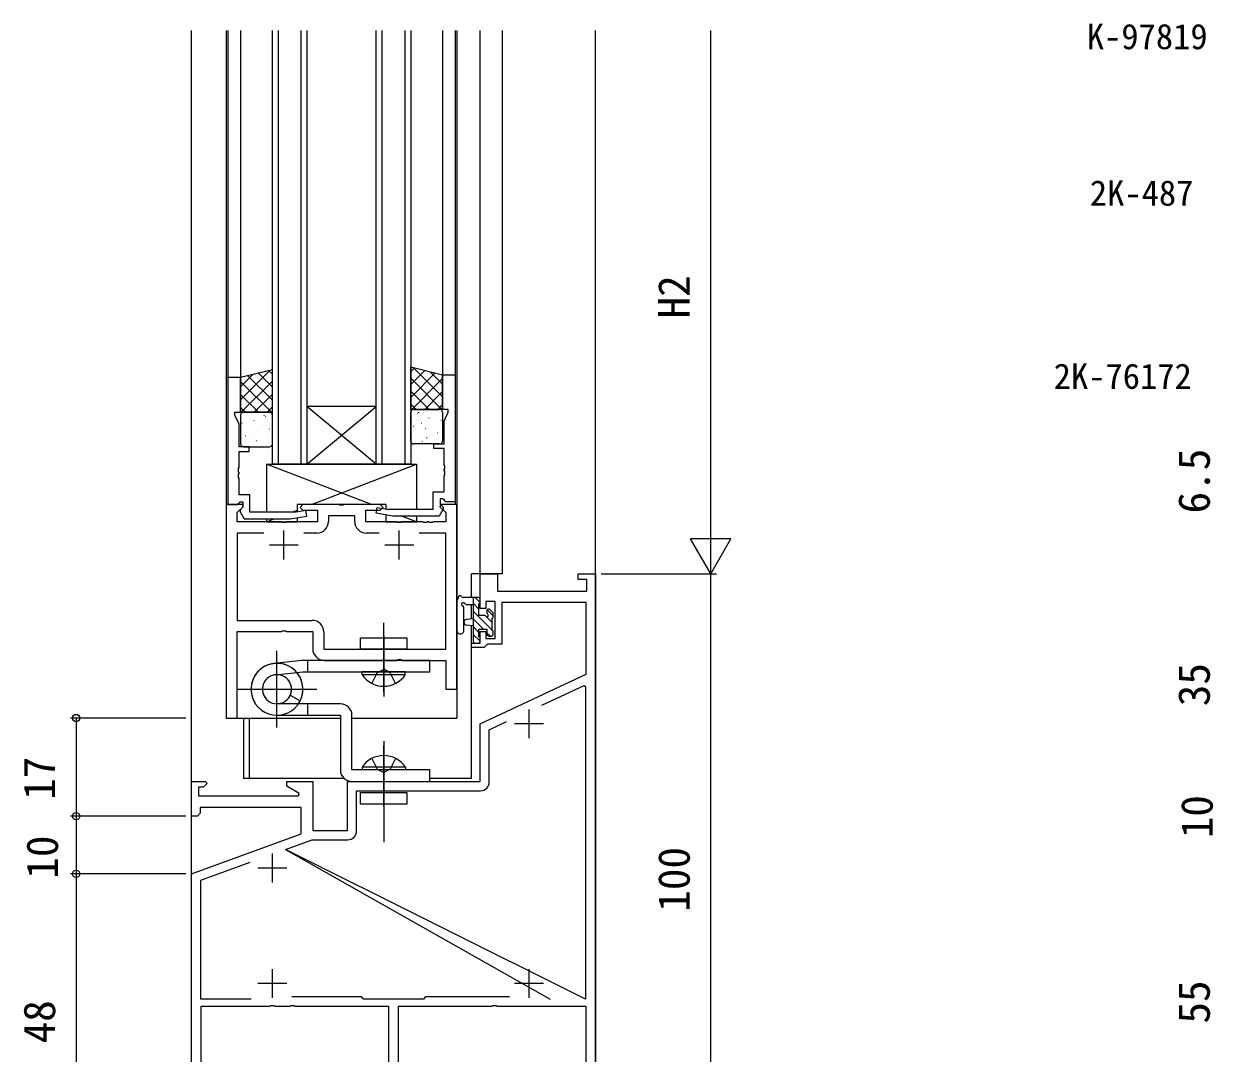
# Model space of a CAD drawing. Units: millimetres, scale not verified. Extents: x -437 to 438, y -681 to 679.
# Drawn here: x 20 to 226.1, y -392.4 to -214 of the extents above; entities that cross this region are included whole.
import ezdxf
from ezdxf.enums import TextEntityAlignment as Align

# ---------------------------------------------------------------- set-up
doc = ezdxf.new("R2010")
doc.units = ezdxf.units.MM
doc.header["$LTSCALE"] = 4
for name, color, linetype in [('0-2_YKK_11', 7, 'Continuous'), ('0-4_YKK_13', 4, 'Continuous'), ('0-5_YKK_D', 6, 'Continuous')]:
    doc.layers.add(name, color=color, linetype=linetype)
doc.layers.add('0-3_YKK_12', color=2, linetype='Continuous', lineweight=18)
doc.styles.add('ＭＳ ゴシック', font='')
doc.styles.get('ＭＳ ゴシック').set_extended_font_data('MS Gothic')

msp = doc.modelspace()

# ---------------------------------------------------------------- linework, layer by layer
at = {"layer": '0-2_YKK_11'}
for p, q in [((65.047, -306.797), (65.047, -301.797)), ((70.777, -302.227), (68.508, -302.227)), ((81.585, -302.227), (79.317, -302.227)), ((85.047, -306.797), (85.047, -301.797)), ((62.547, -304.297), (67.547, -304.297)), ((82.547, -304.297), (87.547, -304.297)), ((107.547, -337.797), (107.547, -332.797)), ((110.047, -335.297), (105.047, -335.297)), ((63.047, -362.797), (63.047, -357.797)), ((65.547, -360.297), (60.547, -360.297)), ((63.047, -382.797), (63.047, -377.797)), ((107.547, -382.797), (107.547, -377.797)), ((65.547, -380.297), (60.547, -380.297)), ((110.047, -380.297), (105.047, -380.297))]:
    msp.add_line(p, q, dxfattribs=at)
for points in [[(55.347, -275.297), (55.347, -297.297), (56.977, -297.297), (57.277, -296.997), (57.477, -296.797), (57.947, -296.797), (57.947, -297.747), (57.447, -298.247), (57.447, -298.584), (58.147, -299.797), (66.155, -299.797), (69.033, -299.289), (68.86, -298.304), (67.201, -298.597), (59.147, -298.597), (59.147, -295.597), (57.277, -295.597), (57.277, -292.805), (57.157, -292.621), (57.157, -292.072), (57.277, -291.888), (57.277, -291.805), (57.157, -291.621), (57.157, -291.072), (57.277, -290.888), (57.277, -288.097), (59.047, -288.097), (59.047, -287.297), (57.277, -287.297), (57.277, -283.362), (56.547, -281.797), (56.547, -281.297), (57.547, -281.297), (57.547, -275.297)], [(94.747, -274.797), (94.747, -296.797), (93.117, -296.797), (92.817, -296.497), (92.617, -296.297), (92.147, -296.297), (92.147, -297.247), (92.647, -297.747), (92.647, -298.084), (91.947, -299.297), (83.938, -299.297), (81.06, -298.789), (81.233, -297.804), (82.892, -298.097), (90.947, -298.097), (90.947, -295.097), (92.817, -295.097), (92.817, -292.305), (92.937, -292.121), (92.937, -291.572), (92.817, -291.388), (92.817, -291.305), (92.937, -291.121), (92.937, -290.572), (92.817, -290.388), (92.817, -287.597), (91.047, -287.597), (91.047, -286.797), (92.817, -286.797), (92.817, -282.862), (93.547, -281.297), (93.547, -280.797), (92.547, -280.797), (92.547, -274.797)]]:
    msp.add_lwpolyline(points, close=True, dxfattribs=at)
for points in [[(55.047, -297.297), (55.047, -334.297), (56.977, -334.297), (56.977, -319.297), (64.588, -319.297), (64.772, -319.177), (65.322, -319.177), (65.505, -319.297), (70.047, -319.297), (70.047, -322.297)], [(65.505, -300.297), (65.322, -300.417), (64.772, -300.417), (64.588, -300.297), (56.977, -300.297), (56.977, -298.691), (58, -297.667), (57.847, -297.297), (55.047, -297.297)], [(72.047, -324.297), (84.588, -324.297), (84.772, -324.177), (85.322, -324.177), (85.505, -324.297), (93.117, -324.297), (93.117, -329.297), (95.047, -329.297), (95.047, -297.297), (92.246, -297.297), (92.093, -297.667), (93.117, -298.691), (93.117, -300.297), (91.005, -300.297), (90.822, -300.417), (90.272, -300.417), (90.088, -300.297), (90.005, -300.297), (89.822, -300.417), (89.272, -300.417), (89.088, -300.297), (85.505, -300.297), (85.322, -300.417), (84.772, -300.417), (84.588, -300.297), (79.247, -300.297), (79.247, -298.297), (81.747, -298.297), (82.247, -297.797), (81.747, -297.297), (75.505, -297.297), (75.322, -297.417), (74.772, -297.417), (74.588, -297.297), (68.347, -297.297), (67.847, -297.797), (68.347, -298.297), (70.847, -298.297), (70.847, -300.297), (65.505, -300.297)], [(77.317, -300.227), (77.317, -299.227), (72.777, -299.227), (72.777, -300.227)], [(61.585, -302.227), (56.977, -302.227), (56.977, -317.367), (69.977, -317.367)], [(71.977, -319.367), (71.977, -322.367), (93.117, -322.367), (93.117, -302.227), (88.508, -302.227)], [(65.547, -345.297), (70.047, -345.297), (70.047, -353.797), (76.047, -353.797), (76.047, -345.297), (99.047, -345.297), (99.047, -335.297), (117.447, -326.716), (117.447, -314.297), (102.847, -314.297), (102.847, -321.497), (100.347, -321.497), (100.047, -321.797), (99.747, -322.097), (97.547, -322.097), (97.547, -321.297), (99.047, -321.297), (99.047, -319.297), (100.047, -319.297), (100.047, -320.497), (101.647, -320.497), (101.647, -314.097), (100.047, -314.097), (100.047, -315.297), (99.047, -315.297), (99.047, -309.297), (102.047, -309.297), (102.047, -312.297), (117.547, -312.297), (117.547, -310.297), (116.047, -310.297), (116.047, -309.297), (119.047, -309.297)], [(119.047, -309.297), (119.047, -409.297)], [(109.773, -332.06), (117.069, -328.658), (117.347, -328.835), (117.347, -382.997), (65.342, -357.068), (111.23, -382.997)], [(100.647, -345.397), (100.647, -336.316), (103.636, -334.922)], [(49.047, -409.297), (49.047, -361.297), (68.047, -354.381), (68.047, -349.797), (50.547, -349.797), (50.547, -350.797), (50.047, -351.297), (49.047, -351.297), (49.047, -345.297), (51.522, -345.297), (51.683, -345.684), (51.071, -346.297), (50.247, -346.297), (50.247, -347.797), (67.591, -347.797), (67.712, -347.347), (65.547, -346.097), (65.547, -345.297)], [(77.647, -353.897), (77.647, -346.897), (99.147, -346.897)], [(65.342, -357.068), (69.935, -355.397), (76.147, -355.397)], [(59.363, -382.997), (50.647, -382.997), (50.647, -362.417), (59.213, -359.299)], [(104.148, -382.597), (89.647, -382.597), (89.447, -382.797), (89.247, -382.997), (78.847, -382.997), (78.647, -382.797), (78.447, -382.597), (66.445, -382.597)], [(83.247, -409.297), (83.247, -384.297), (67.005, -384.297), (66.822, -384.177), (66.272, -384.177), (66.088, -384.297), (63.505, -384.297), (63.322, -384.177), (62.772, -384.177), (62.588, -384.297), (50.647, -384.297), (50.647, -409.297)], [(117.447, -409.297), (117.447, -384.297), (102.005, -384.297), (101.822, -384.177), (101.272, -384.177), (101.088, -384.297), (84.847, -384.297), (84.847, -409.297)]]:
    msp.add_lwpolyline(points, dxfattribs=at)
for centre, radius, start, end in [((70.777, -300.227), 2, 270.00001, 359.99999), ((79.317, -300.227), 2, 180.00001, 269.99999), ((69.977, -319.367), 2, 0.00001, 89.99999), ((72.047, -322.297), 2, 180.00001, 269.99999), ((99.147, -345.397), 1.5, 270.00001, 359.99999), ((76.147, -353.897), 1.5, 270.00001, 359.99999)]:
    msp.add_arc(centre, radius, start, end, dxfattribs=at)
at = {"layer": '0-3_YKK_12'}
for p, q in [((49.047, -521.3), (49.047, -215.14)), ((55.047, -215.14), (55.047, -334.297)), ((55.347, -215.14), (55.347, -297.297)), ((57.547, -215.14), (57.547, -275.486)), ((64.047, -215.14), (64.047, -290.292)), ((68.047, -290.292), (68.047, -215.14)), ((69.047, -215.14), (69.047, -290.292)), ((81.047, -290.292), (81.047, -215.14)), ((82.047, -215.14), (82.047, -290.292)), ((86.047, -290.292), (86.047, -215.14)), ((87.047, -215.14), (87.047, -290.292)), ((92.547, -215.14), (92.547, -275.474)), ((94.747, -215.14), (94.747, -297.297)), ((95.047, -215.14), (95.047, -334.297)), ((99.047, -309.297), (99.047, -215.14)), ((102.947, -309.297), (102.947, -215.14)), ((119.047, -521.3), (119.047, -215.14)), ((81.047, -280.297), (69.047, -280.297)), ((81.047, -290.297), (69.047, -280.297)), ((69.047, -290.297), (81.047, -280.297)), ((81.047, -290.297), (69.047, -290.297)), ((87.047, -290.297), (81.047, -290.297)), ((57.547, -298.122), (57.547, -298.146)), ((102.947, -309.297), (97.547, -309.297)), ((97.547, -313.397), (97.547, -309.297)), ((97.547, -317.123), (97.547, -314.597)), ((97.547, -344.797), (97.547, -318.27)), ((55.047, -334.297), (74.847, -334.297)), ((58.047, -334.297), (58.047, -344.797)), ((59.047, -334.297), (59.047, -344.797)), ((76.851, -334.297), (95.045, -334.297)), ((75.524, -344.797), (58.047, -344.797)), ((97.547, -344.797), (90.347, -344.797))]:
    msp.add_line(p, q, dxfattribs=at)
msp.add_lwpolyline([(69.047, -290.297), (63.047, -290.297), (63.047, -215.14)], dxfattribs=at)
at = {"layer": '0-4_YKK_13'}
for p, q in [((62.64, -274.056), (57.547, -279.15)), ((62.428, -274.108), (63.047, -274.727)), ((87.666, -273.608), (87.047, -274.227)), ((89.471, -274.048), (87.047, -276.472)), ((87.453, -273.556), (92.547, -278.65)), ((59.672, -274.779), (57.547, -276.905)), ((57.547, -275.962), (62.881, -281.297)), ((63.047, -275.895), (57.645, -281.297)), ((58.817, -274.987), (63.047, -279.217)), ((60.622, -274.548), (63.047, -276.972)), ((91.276, -274.487), (87.047, -278.717)), ((87.047, -275.395), (92.448, -280.797)), ((92.547, -275.462), (87.212, -280.797)), ((90.421, -274.279), (92.547, -276.405)), ((57.547, -278.207), (60.636, -281.297)), ((63.047, -278.14), (59.89, -281.297)), ((87.047, -277.64), (90.203, -280.797)), ((92.547, -277.707), (89.457, -280.797)), ((87.047, -279.885), (87.958, -280.797)), ((92.547, -279.952), (91.702, -280.797)), ((57.547, -280.452), (58.391, -281.297)), ((57.547, -281.797), (57.547, -286.797)), ((62.547, -281.297), (58.047, -281.297)), ((59.226, -281.513), (59.219, -281.506)), ((61.675, -281.902), (61.628, -281.813)), ((61.924, -282.029), (61.88, -282.005)), ((63.047, -280.385), (62.135, -281.297)), ((62.986, -281.698), (62.98, -281.691)), ((63.047, -286.797), (63.047, -281.797)), ((87.047, -286.297), (87.047, -281.297)), ((87.107, -281.198), (87.113, -281.191)), ((87.547, -280.797), (92.047, -280.797)), ((88.169, -281.529), (88.213, -281.505)), ((88.418, -281.402), (88.465, -281.313)), ((90.194, -282.263), (90.238, -282.239)), ((90.867, -281.013), (90.874, -281.006)), ((92.547, -281.297), (92.547, -286.297)), ((57.823, -283.195), (57.779, -283.171)), ((59.899, -282.763), (59.855, -282.739)), ((61.167, -283.681), (61.161, -283.674)), ((62.567, -284.22), (62.523, -284.196)), ((87.526, -283.72), (87.57, -283.696)), ((88.926, -283.181), (88.933, -283.174)), ((89.603, -284.153), (89.646, -284.129)), ((92.27, -282.695), (92.314, -282.671)), ((58.466, -285.387), (58.422, -285.363)), ((59.381, -285.701), (59.375, -285.693)), ((60.292, -286.278), (60.245, -286.189)), ((60.491, -284.653), (60.447, -284.629)), ((88.96, -286.344), (89.003, -286.32)), ((89.801, -285.778), (89.848, -285.689)), ((90.712, -285.201), (90.719, -285.193)), ((91.627, -284.887), (91.671, -284.863)), ((58.047, -287.297), (62.547, -287.297)), ((59.057, -287.277), (59.013, -287.253)), ((61.134, -286.844), (61.09, -286.82)), ((92.047, -286.797), (87.547, -286.797)), ((91.036, -286.777), (91.08, -286.753)), ((62.047, -290.297), (62.047, -298.597)), ((80.248, -297.297), (62.047, -290.297)), ((69.845, -297.297), (88.047, -290.297)), ((66.467, -298.597), (67.347, -298.258)), ((67.347, -297.297), (67.347, -298.571)), ((82.747, -297.297), (67.347, -297.297)), ((82.747, -297.297), (82.747, -298.071)), ((62.047, -299.797), (62.047, -300.297)), ((62.047, -300.297), (63.347, -299.797)), ((62.047, -300.297), (67.347, -300.297)), ((67.347, -299.586), (67.347, -300.297)), ((82.747, -299.086), (82.747, -300.297)), ((82.747, -300.297), (88.047, -300.297)), ((88.047, -300.297), (85.446, -299.297)), ((88.047, -299.297), (88.047, -300.297)), ((95.047, -319.124), (95.047, -313.962)), ((98.747, -313.397), (96.066, -313.397)), ((96.247, -319.124), (96.249, -315.163)), ((96.666, -314.597), (97.847, -314.597)), ((97.847, -313.397), (97.847, -320.997)), ((98.847, -315.413), (97.847, -314.413)), ((99.047, -314.266), (98.177, -313.397)), ((99.047, -314.297), (99.047, -313.697)), ((97.847, -317.097), (96.702, -317.199)), ((101.147, -319.06), (97.847, -315.76)), ((99.636, -318.897), (97.847, -317.107)), ((101.147, -317.713), (100.167, -316.734)), ((100.247, -315.697), (100.247, -316.036)), ((101.347, -316.566), (100.303, -315.522)), ((101.259, -315.984), (100.759, -315.484)), ((101.147, -319.097), (101.147, -316.997)), ((101.347, -316.797), (101.347, -316.197)), ((82.347, -329.797), (82.347, -317.809)), ((97.847, -318.297), (96.702, -318.195)), ((98.847, -319.454), (97.847, -318.454)), ((100.836, -320.097), (100.247, -319.507)), ((101.342, -319.256), (101.187, -319.101)), ((101.347, -319.797), (101.347, -319.297)), ((82.347, -320.047), (82.347, -330.547)), ((99.047, -321.001), (97.847, -319.801)), ((98.147, -321.297), (98.747, -321.297)), ((99.047, -320.997), (99.047, -320.397)), ((100.547, -320.097), (101.047, -320.097)), ((63.851, -335.945), (63.851, -322.648)), ((68.136, -324.308), (63.368, -324.823)), ((90.347, -324.297), (68.351, -324.297)), ((69.151, -324.297), (69.151, -326.297)), ((86.097, -326.297), (78.597, -326.297)), ((86.097, -326.805), (86.097, -326.297)), ((56.922, -329.297), (70.78, -329.297)), ((69.151, -331.822), (63.851, -331.822)), ((66.157, -330.325), (67.882, -331.322)), ((63.851, -333.822), (69.152, -333.822)), ((82.351, -338.297), (82.351, -355.797)), ((82.351, -349.547), (82.351, -339.046)), ((86.101, -343.297), (78.601, -343.297)), ((86.101, -342.788), (86.101, -343.297)), ((76.847, -345.297), (90.347, -345.297))]:
    msp.add_line(p, q, dxfattribs=at)
for points in [[(63.047, -273.957), (57.547, -275.297), (57.547, -281.297), (63.047, -281.297)], [(87.047, -273.457), (92.547, -274.797), (92.547, -280.797), (87.047, -280.797)], [(78.347, -322.367), (78.347, -320.367), (86.347, -320.367), (86.347, -322.367)], [(78.351, -349.227), (78.351, -347.227), (86.351, -347.227), (86.351, -349.227)]]:
    msp.add_lwpolyline(points, close=True, dxfattribs=at)
for points in [[(62.047, -290.297), (88.047, -290.297), (88.047, -298.097)], [(99.786, -316.497), (98.847, -316.497), (98.847, -314.497)], [(98.847, -320.197), (98.847, -318.897), (100.247, -318.897), (100.247, -319.797)], [(63.593, -326.785), (68.351, -326.297), (90.347, -326.297), (90.347, -324.297)], [(86.097, -326.805), (78.597, -326.805), (78.597, -326.297)], [(80.297, -328.306), (81.202, -326.45), (82.347, -325.841)], [(84.397, -328.306), (83.492, -326.45), (82.347, -325.841)], [(74.847, -331.822), (69.151, -331.822), (69.152, -333.822), (74.847, -333.822), (74.847, -343.297)], [(76.847, -345.297), (90.347, -345.297), (90.347, -343.297), (76.851, -343.297), (76.851, -333.822)], [(80.301, -341.287), (81.206, -343.143), (82.351, -343.752)], [(84.401, -341.287), (83.496, -343.143), (82.351, -343.752)], [(86.101, -342.788), (78.601, -342.788), (78.601, -343.297)]]:
    msp.add_lwpolyline(points, dxfattribs=at)
for centre, radius, start, end in [((58.047, -281.797), 0.5, 90, 180), ((62.547, -281.797), 0.5, 0, 90), ((87.547, -281.297), 0.5, 90, 180), ((92.047, -281.297), 0.5, 0, 90), ((87.547, -286.297), 0.5, 180, 270), ((92.047, -286.297), 0.5, 270, 0), ((58.047, -286.797), 0.5, 180, 270), ((62.547, -286.797), 0.5, 270, 0), ((95.547, -313.397), 0.3, 30, 190.52878), ((96.066, -313.097), 0.3, 210, 270), ((95.347, -313.962), 0.3, 130.52878, 180), ((94.957, -313.506), 0.3, 310.52878, 10.52878), ((96.147, -314.597), 0.3, 30, 250.81024), ((95.949, -315.163), 0.3, 359.95977, 70.81024), ((96.666, -314.297), 0.3, 210, 270), ((98.747, -313.697), 0.3, 0, 90), ((98.847, -314.297), 0.2, 270, 0), ((100.547, -315.697), 0.3, 45, 180), ((96.747, -317.697), 0.5, 95.09207, 264.90793), ((99.786, -316.797), 0.3, 33.05573, 90), ((100.247, -316.497), 0.25, 213.05573, 56.94427), ((100.547, -316.036), 0.3, 180, 236.94427), ((101.147, -316.797), 0.2, 270, 0), ((101.047, -316.197), 0.3, 0, 45), ((95.647, -319.124), 0.6, 179.95977, 359.95977), ((101.147, -319.297), 0.2, 0, 90), ((98.147, -320.997), 0.3, 180, 270), ((98.747, -320.997), 0.3, 270, 0), ((98.847, -320.397), 0.2, 0, 90), ((100.547, -319.797), 0.3, 180, 270), ((101.047, -319.797), 0.3, 270, 0), ((63.851, -329.297), 4.5, 276.15771, 212.60231), ((63.851, -329.322), 4.5, 333.6122, 270.00002), ((68.351, -326.297), 2, 90.00006, 96.15769), ((63.851, -329.297), 2.525, 335.95273, 270.00002), ((63.851, -329.297), 2.525, 275.85863, 212.60231), ((82.347, -324.27), 4.527, 214.06671, 325.93329), ((74.847, -333.822), 2, 0, 90), ((82.351, -345.323), 4.527, 34.06671, 145.93329), ((76.847, -343.297), 2, 179.99998, 270.00002)]:
    msp.add_arc(centre, radius, start, end, dxfattribs=at)
at = {"layer": '0-5_YKK_D'}
for p, q in [((139.047, -302.297), (139.047, -215.14)), ((139.047, -309.297), (139.047, -297.172)), ((139.047, -309.297), (135.547, -303.234)), ((142.547, -303.234), (135.547, -303.234)), ((139.047, -309.297), (142.547, -303.234)), ((120.047, -309.297), (140.047, -309.297)), ((120.047, -309.297), (140.047, -309.297)), ((139.047, -409.297), (139.047, -309.297)), ((48.047, -334.297), (28.047, -334.297)), ((29.047, -334.297), (29.047, -351.297)), ((48.047, -351.297), (28.047, -351.297)), ((48.047, -351.297), (28.047, -351.297)), ((29.047, -351.297), (29.047, -361.297)), ((48.047, -361.297), (28.047, -361.297)), ((48.047, -361.297), (28.047, -361.297)), ((29.047, -361.297), (29.047, -409.297))]:
    msp.add_line(p, q, dxfattribs=at)
for centre in [(29.047, -334.297), (29.047, -351.297), (29.047, -351.297), (29.047, -361.297), (29.047, -361.297)]:
    msp.add_circle(centre, 0.637, dxfattribs=at)

# ---------------------------------------------------------------- texts
at = {"layer": '0-5_YKK_D', "style": 'ＭＳ ゴシック'}
for s, p in [('K-97819', (204.217, -219.697)), ('2K-487', (204.746, -246.821)), ('2K-76172', (198.479, -278.567))]:
    msp.add_text(s, height=4.399, dxfattribs=at).set_placement(p, align=Align.BOTTOM_LEFT)
for s, p in [('H2', (137.047, -265.046)), ('6.5', (227.189, -298.839)), ('35', (227.189, -332.251)), ('17', (27.047, -348.485)), ('10', (227.689, -355.135)), ('10', (27.547, -362.135)), ('100', (137.047, -367.862)), ('55', (227.189, -387.251)), ('48', (27.047, -390.687))]:
    msp.add_text(s, height=5.499, rotation=90, dxfattribs=at).set_placement(p, align=Align.BOTTOM_LEFT)

doc.saveas('drawing.dxf')
